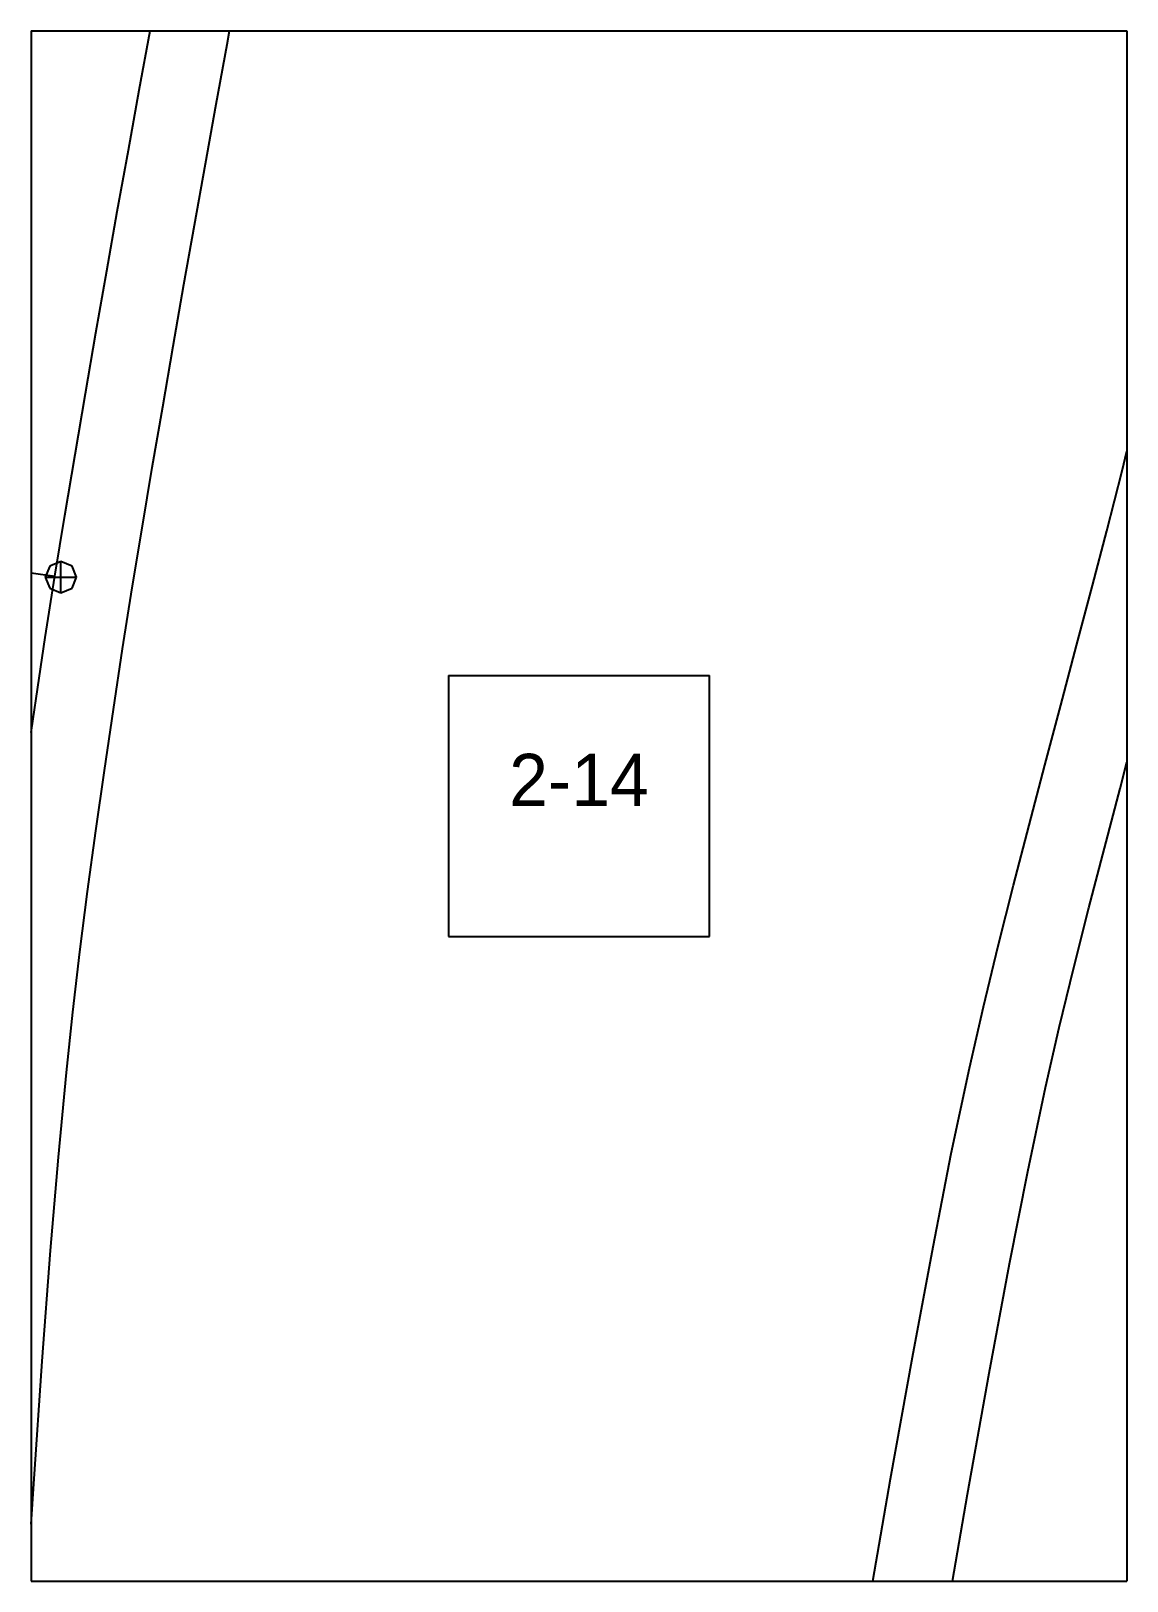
# Paper-space layout 'Plan 2-14' of a CAD drawing. Header units: metres, sheet in millimetres. Extents: x 0 to 210, y 0 to 297.
# The model-space entities are those that its viewports show. They can reach past a viewport. Long polylines and large blocks are cut down to what shows.
import ezdxf
from ezdxf.enums import TextEntityAlignment as Align

# ---------------------------------------------------------------- set-up
doc = ezdxf.new("R2010")
doc.units = ezdxf.units.M
for name, color, linetype in [('default', 7, 'Continuous'), ('TEXTLAYER', 7, 'Continuous'), ('VIEWPORTS', 7, 'Continuous')]:
    doc.layers.add(name, color=color, linetype=linetype)

msp = doc.modelspace()

# ---------------------------------------------------------------- linework, layer by layer
at = {"color": 9}
for p, q in [((2730, 0), (2730, -297)), ((2730, 0), (2730, -297)), ((2940, 0), (2940, -297)), ((2940, 0), (2940, -297)), ((2520, -297), (2730, -297)), ((2520, -297), (2730, -297)), ((2730, -297), (2940, -297)), ((2730, -297), (2730, -594)), ((2730, -297), (2940, -297)), ((2730, -297), (2730, -594)), ((2940, -297), (3150, -297)), ((2940, -297), (2940, -594)), ((2940, -297), (3150, -297)), ((2940, -297), (2940, -594)), ((2810, -420.5), (2860, -420.5)), ((2810, -420.5), (2810, -470.5)), ((2860, -470.5), (2860, -420.5)), ((2810, -470.5), (2860, -470.5)), ((2520, -594), (2730, -594)), ((2520, -594), (2730, -594)), ((2730, -594), (2940, -594)), ((2730, -594), (2730, -891)), ((2730, -594), (2940, -594)), ((2730, -594), (2730, -891)), ((2940, -594), (3150, -594)), ((2940, -594), (2940, -891)), ((2940, -594), (3150, -594)), ((2940, -594), (2940, -891))]:
    msp.add_line(p, q, dxfattribs=at)
at = {"layer": 'default', "color": 7, "linetype": 'Continuous'}
for p, q in [((2752.83, -296.88), (2754.99, -285.21)), ((2767.58, -299.58), (2769.74, -287.94)), ((2750.74, -308.31), (2752.83, -296.88)), ((2765.5, -310.99), (2767.58, -299.58)), ((2748.65, -319.83), (2750.74, -308.31)), ((2763.42, -322.47), (2765.5, -310.99)), ((2746.54, -331.59), (2748.65, -319.83)), ((2761.31, -334.2), (2763.42, -322.47)), ((2744.53, -342.97), (2746.54, -331.59)), ((2759.3, -345.56), (2761.31, -334.2)), ((2742.45, -354.82), (2744.53, -342.97)), ((2757.23, -357.37), (2759.3, -345.56)), ((2378.17, -352.63), (2734.56, -401.46)), ((2740.44, -366.49), (2742.45, -354.82)), ((2755.23, -369.01), (2757.23, -357.37)), ((2738.45, -378.15), (2740.44, -366.49)), ((2753.24, -380.65), (2755.23, -369.01)), ((2939.05, -381.28), (2941.96, -369.81)), ((2736.48, -389.82), (2738.45, -378.15)), ((2751.28, -392.28), (2753.24, -380.65)), ((2936.15, -392.75), (2939.05, -381.28)), ((2734.56, -401.46), (2736.48, -389.82)), ((2749.37, -403.71), (2751.28, -392.28)), ((2933.4, -403.25), (2936.15, -392.75)), ((2733.62, -399.53), (2732.74, -401.65)), ((2735.74, -398.65), (2733.62, -399.53)), ((2737.86, -399.53), (2735.74, -398.65)), ((2735.74, -404.65), (2735.74, -398.65)), ((2738.74, -401.65), (2737.86, -399.53)), ((2732.74, -413.19), (2734.56, -401.46)), ((2732.74, -401.65), (2733.62, -403.77)), ((2732.74, -401.65), (2738.74, -401.65)), ((2733.62, -403.77), (2735.74, -404.65)), ((2735.74, -404.65), (2737.86, -403.77)), ((2737.86, -403.77), (2738.74, -401.65)), ((2747.56, -415.39), (2749.37, -403.71)), ((2930.35, -414.73), (2933.4, -403.25)), ((2730.97, -424.88), (2732.74, -413.19)), ((2745.8, -427.03), (2747.56, -415.39)), ((2927.3, -426.18), (2930.35, -414.73)), ((2729.24, -436.58), (2730.97, -424.88)), ((2744.08, -438.67), (2745.8, -427.03)), ((2924.27, -437.65), (2927.3, -426.18)), ((2938.67, -442.16), (2941.69, -430.74)), ((2727.57, -448.29), (2729.24, -436.58)), ((2742.43, -450.28), (2744.08, -438.67)), ((2921.25, -449.15), (2924.27, -437.65)), ((2935.66, -453.59), (2938.67, -442.16)), ((2740.85, -461.87), (2742.43, -450.28)), ((2918.26, -460.68), (2921.25, -449.15)), ((2932.7, -465.02), (2935.66, -453.59)), ((2739.37, -473.44), (2740.85, -461.87)), ((2915.33, -472.29), (2918.26, -460.68)), ((2929.81, -476.47), (2932.7, -465.02)), ((2738.02, -484.99), (2739.37, -473.44)), ((2912.49, -483.98), (2915.33, -472.29)), ((2927.02, -487.94), (2929.81, -476.47)), ((2909.8, -495.75), (2912.49, -483.98)), ((2736.81, -496.55), (2738.02, -484.99)), ((2924.38, -499.45), (2927.02, -487.94)), ((2906.34, -512.08), (2909.8, -495.75)), ((2735.29, -512.78), (2736.81, -496.55)), ((2920.98, -515.52), (2924.38, -499.45)), ((2733.76, -530.7), (2735.29, -512.78)), ((2902.85, -529.99), (2906.34, -512.08)), ((2917.51, -533.23), (2920.98, -515.52)), ((2732.16, -551.89), (2733.76, -530.7)), ((2898.88, -551.12), (2902.85, -529.99)), ((2913.58, -554.16), (2917.51, -533.23)), ((2730.52, -575.38), (2732.16, -551.89)), ((2894.69, -574.45), (2898.88, -551.12)), ((2909.42, -577.35), (2913.58, -554.16)), ((2728.74, -601.77), (2730.52, -575.38)), ((2890.18, -600.68), (2894.69, -574.45)), ((2904.93, -603.42), (2909.42, -577.35))]:
    msp.add_line(p, q, dxfattribs=at)

# ---------------------------------------------------------------- texts
at = {"layer": 'TEXTLAYER', "color": 1}
msp.add_text('2-14', height=10, dxfattribs=at).set_placement((2835, -445.5), align=Align.CENTER)

psp = doc.layouts.new('Plan 2-14')

# ---------------------------------------------------------------- viewports
at = {"layer": 'VIEWPORTS'}
psp.add_viewport(center=(105, 148.5), size=(210, 297), view_center_point=(2835, -445.5), view_height=297, dxfattribs=at)

doc.saveas('drawing.dxf')
